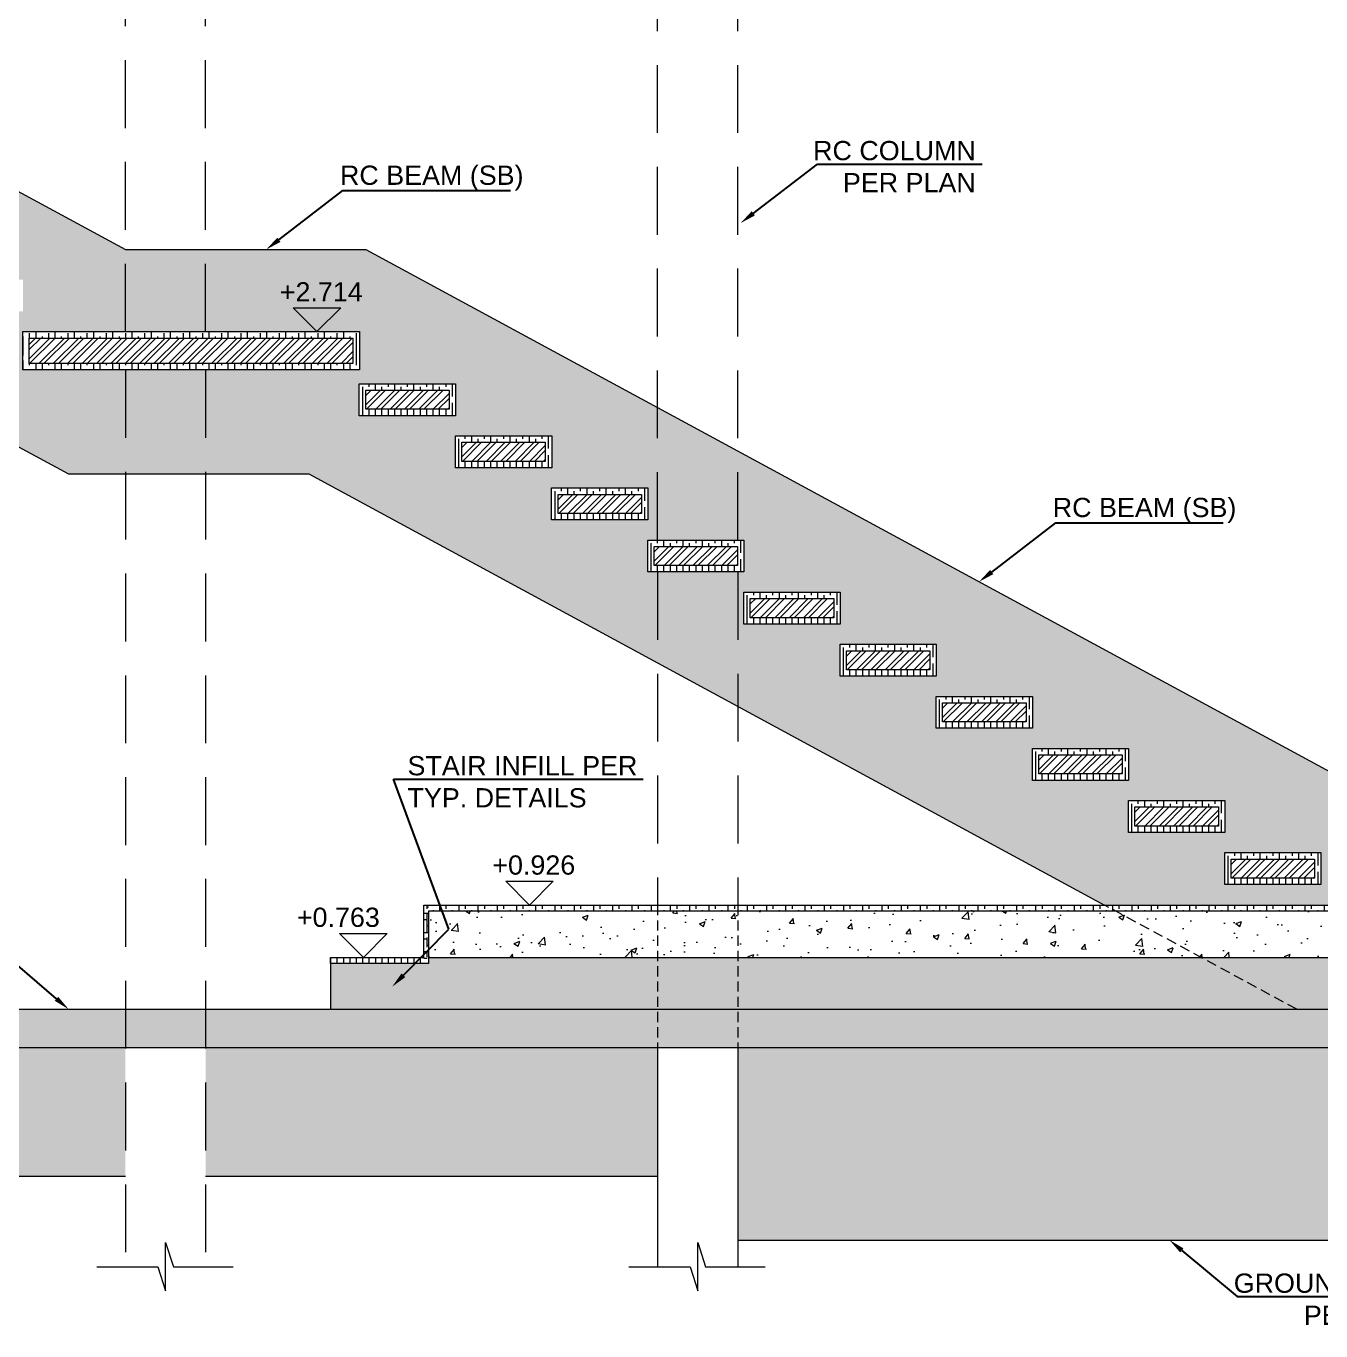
# Model space of a CAD drawing. Header units: millimetres. Extents: x -75675 to 439858, y -36597 to -1720.
# Drawn here: x -69414 to -65374, y -36182 to -32112 of the extents above; entities that cross this region are included whole.
import ezdxf
from ezdxf import colors
from ezdxf.entities.mleader import LeaderData, LeaderLine
from ezdxf.math import Vec2, Vec3

# ---------------------------------------------------------------- set-up
doc = ezdxf.new("R2010")
doc.units = ezdxf.units.MM
doc.header["$LTSCALE"] = 75
doc.linetypes.add('Hidden Line', pattern=[4.2333333333324, 2.8222222222216, -1.4111111111108])
doc.linetypes.add('HIDDEN2', pattern=[0.635, 0.4233333333333333, -0.2116666666666667])
doc.layers.add('05_DIMENSION_SETTING OUT EXTERIOR.DIM', color=7, linetype='Continuous')
for name, color, linetype, lineweight in [('A-ANNO-DIMS', 211, 'Continuous', 9), ('G-ANNO-SYMB', 111, 'Continuous', 9), ('S-HATCH', 8, 'Continuous', 9), ('S-Slab', 3, 'Continuous', 13)]:
    doc.layers.add(name, color=color, linetype=linetype, lineweight=lineweight)
doc.styles.add('GENERATED_STYLE_1', font='arial.ttf')
pattern_1 = [(90, (-502582.9703270736, 0), (60, -3.673940397442059e-15), [100, -20]), (90, (-502562.9703270736, -20), (60, -3.673940397442059e-15), [60, -15, 30, -15]), (90, (-502542.9703270736, -50), (60, -3.673940397442059e-15), [100, -20])]
pattern_2 = [(49.99999999999999, (-502582.9703270736, 0), (182.184668996004, -15.93908553890309), [19.05, -209.55]), (355, (-502582.9703270736, 0), (-35.24342142496934, 191.0568452390351), [15.24, -167.64058417]), (100.4514447, (-502567.7883200736, -1.3282535), (146.9412470903533, 175.1177519121951), [16.1900088, -178.0902446]), (46.18420000000001, (-502582.9703270736, 50.8), (271.0790408921299, -42.04232793272715), [28.575, -314.325]), (96.63555760999996, (-502560.3804270736, 47.2965), (237.404134051503, 247.4261245977215), [24.28502314, -267.13560816]), (351.1841511700001, (-502582.9703270736, 50.8), (237.404134064977, 247.4261245855326), [22.85996707, -251.45973192]), (21, (-502557.5703270736, 38.1), (151.6143912691325, -102.2651981870876), [19.05, -209.55]), (326.0000000000001, (-502557.5703270736, 38.1), (61.80202834764707, 184.1879661223193), [15.24, -167.64]), (71.45144499999999, (-502544.9357944736, 29.5779001), (213.4164192787161, 81.92276888590524), [16.1900088, -178.0899376]), (37.50000000000001, (-502582.9703270736, 0), (3.088603250591817, 84.55503887315311), [0, -165.608, 0, -170.18, 0, -168.275]), (7.499999999999999, (-502582.9703270736, 0), (66.81966251030575, 100.1805748181195), [0, -97.02799999999999, 0, -161.798, 0, -64.135]), (327.5, (-502639.6123270736, 0), (135.5905951668714, -5.728743992673444), [0, -63.5, 0, -198.12, 0, -262.89]), (317.5, (-502665.0123270737, 0), (148.129181386018, 25.42649103333303), [0, -82.55, 0, -131.572, 0, -186.69])]

msp = doc.modelspace()

# ---------------------------------------------------------------- hatches: boundary and pattern name
at = {"layer": 'S-HATCH', "transparency": 33554687}
h = msp.add_hatch(color=256, dxfattribs=at)
h.dxf.hatch_style = 1
h.paths.add_polyline_path([(-67193.59443967848, -34233.71530951512), (-67193.59443967848, -33814.79909776555), (-67173.92631207977, -33814.79909776555), (-67173.92631207977, -33715.21055580783), (-67193.59443967848, -33715.21055580783), (-67193.59443967848, -33437.620239225), (-64579.27385366429, -34853.71055580783), (-66048.98783045792, -34853.71055580783)])
h.paths.add_polyline_path([(-66874.17191021616, -34139.79910432207), (-66573.92631207977, -34139.79910432207), (-66573.92631207977, -34040.21056236435), (-66874.17191021616, -34040.21056236435)], flags=16)
h.paths.add_polyline_path([(-66854.17191021616, -34119.79909950373), (-66593.92631207977, -34119.79909950373), (-66593.92631207977, -34060.21056236435), (-66854.17191021616, -34060.21056236435)], flags=0)
h.paths.add_polyline_path([(-66873.92631207977, -33977.29910432207), (-66873.92631207977, -33877.71056236435), (-67174.17191021616, -33877.71056236435), (-67174.17191021616, -33977.29910432207)], flags=16)
h.paths.add_polyline_path([(-66893.92631207977, -33957.29909950373), (-66893.92631207977, -33897.71056236435), (-67154.17191021616, -33897.71056236435), (-67154.17191021616, -33957.29909950373)], flags=0)
h.paths.add_polyline_path([(-66574.17191021616, -34302.29909776555), (-66273.92631207977, -34302.29909776555), (-66273.92631207977, -34202.71055580783), (-66574.17191021616, -34202.71055580783)], flags=16)
h.paths.add_polyline_path([(-66554.17191021616, -34282.29909776555), (-66293.92631207977, -34282.29909776555), (-66293.92631207977, -34222.71055580783), (-66554.17191021616, -34222.71055580783)], flags=0)
h.paths.add_polyline_path([(-66274.17191021616, -34365.21055580783), (-66274.17191021616, -34464.79909776555), (-65973.92631207977, -34464.79909776555), (-65973.92631207977, -34365.21055580783)], flags=16)
h.paths.add_polyline_path([(-66254.17191021616, -34385.21055580783), (-66254.17191021616, -34444.79909776555), (-65993.92631207977, -34444.79909776555), (-65993.92631207977, -34385.21055580783)], flags=0)
h.paths.add_polyline_path([(-65974.17191021616, -34527.71055580783), (-65974.17191021616, -34627.29909776555), (-65673.92631207977, -34627.29909776555), (-65673.92631207977, -34527.71055580783)], flags=16)
h.paths.add_polyline_path([(-65954.17191021616, -34547.71055580783), (-65954.17191021616, -34607.29909776555), (-65693.92631207977, -34607.29909776555), (-65693.92631207977, -34547.71055580783)], flags=0)
h.paths.add_polyline_path([(-65674.17191021616, -34690.21055580783), (-65674.17191021616, -34789.79909776555), (-65373.92631207977, -34789.79909776555), (-65373.92631207977, -34690.21055580783)], flags=16)
h.paths.add_polyline_path([(-65654.17191021616, -34710.21055580783), (-65654.17191021616, -34769.79909776555), (-65393.92631207977, -34769.79909776555), (-65393.92631207977, -34710.21055580783)], flags=0)
h.paths.add_polyline_path([(-68531.24627729814, -33509.15389790171), (-68853.84003781492, -33509.15389790172), (-68853.84003781492, -33184.79909950373), (-68373.92631207977, -33184.79909950373), (-68373.92631207977, -33065.21055580783), (-68853.84003781492, -33065.21055580783), (-68853.84003781492, -32809.15389790172), (-68353.83999358013, -32809.15389790172), (-67443.59443967848, -33302.20357263878), (-67443.59443967848, -33715.21055580783), (-67474.17191021616, -33715.21055580783), (-67474.17191021616, -33814.79909776555), (-67443.59443967848, -33814.79909776555), (-67443.59443967848, -34098.29864292891)])
h.paths.add_polyline_path([(-67773.92631207977, -33489.79909776555), (-67773.92631207977, -33390.21055580783), (-68074.17191021616, -33390.21055580783), (-68074.17191021616, -33489.79909776555)], flags=16)
h.paths.add_polyline_path([(-67793.92631207977, -33469.79909950373), (-67793.92631207977, -33410.21055580783), (-68054.17191021616, -33410.21055580783), (-68054.17191021616, -33469.79909950373)], flags=0)
h.paths.add_polyline_path([(-67774.17191021616, -33652.29909776555), (-67473.92631207977, -33652.29909776555), (-67473.92631207977, -33552.71055580783), (-67774.17191021616, -33552.71055580783)], flags=16)
h.paths.add_polyline_path([(-67754.17191021616, -33632.29909950373), (-67493.92631207977, -33632.29909950373), (-67493.92631207977, -33572.71055580783), (-67754.17191021616, -33572.71055580783)], flags=0)
h.paths.add_polyline_path([(-68073.92631207977, -33327.29909776555), (-68073.92631207977, -33227.71055580783), (-68374.17191021616, -33227.71055580783), (-68374.17191021616, -33327.29909776555)], flags=16)
h.paths.add_polyline_path([(-68093.92631207977, -33307.29909950373), (-68093.92631207977, -33247.71055580783), (-68354.17191021616, -33247.71055580783), (-68354.17191021616, -33307.29909950373)], flags=0)
h.paths.add_polyline_path([(-71798.46998656366, -32145.65775087167), (-71798.46998656366, -31864.79910432207), (-71523.92635763244, -31864.79910432207), (-71523.92635763244, -31765.21056236435), (-71798.46998656366, -31765.21056236435), (-71798.46998656366, -31349.56268115365), (-69103.84003781492, -32809.15389790172), (-69103.84003781492, -33065.21055580783), (-69424.17191021616, -33065.21055580783), (-69424.17191021616, -33184.79909950373), (-69103.84003781492, -33184.79909950373), (-69103.84003781492, -33509.15389790172), (-69281.24632103869, -33509.15389790172)])
h.paths.add_polyline_path([(-69423.92635763244, -33002.29909776555), (-69423.92635763244, -32902.71055580783), (-69724.17195576883, -32902.71055580783), (-69724.17195576883, -33002.29909776555)], flags=16)
h.paths.add_polyline_path([(-69443.92635763244, -32982.29909950373), (-69443.92635763244, -32922.71055580783), (-69704.17195576889, -32922.71055580783), (-69704.17195576889, -32982.29909950373)], flags=0)
h.paths.add_polyline_path([(-69723.92635763244, -32839.79909776555), (-69723.92635763244, -32740.21055580783), (-70024.17195576883, -32740.21055580783), (-70024.17195576883, -32839.79909776555)], flags=16)
h.paths.add_polyline_path([(-69743.92635763244, -32819.79909950373), (-69743.92635763244, -32760.21055580783), (-70004.17195576889, -32760.21055580783), (-70004.17195576889, -32819.79909950373)], flags=0)
h.paths.add_polyline_path([(-70023.92635763244, -32677.29909776555), (-70023.92635763244, -32577.71055580783), (-70324.17195576883, -32577.71055580783), (-70324.17195576883, -32677.29909776555)], flags=16)
h.paths.add_polyline_path([(-70043.92635763244, -32657.29909950373), (-70043.92635763244, -32597.71055580783), (-70304.17195576889, -32597.71055580783), (-70304.17195576889, -32657.29909950373)], flags=0)
h.paths.add_polyline_path([(-70323.92635763244, -32514.79909776555), (-70323.92635763244, -32415.21055580783), (-70624.17195576883, -32415.21055580783), (-70624.17195576883, -32514.79909776555)], flags=16)
h.paths.add_polyline_path([(-70343.92635763244, -32494.79909950373), (-70343.92635763244, -32435.21055580783), (-70604.17195576889, -32435.21055580783), (-70604.17195576889, -32494.79909950373)], flags=0)
h.paths.add_polyline_path([(-70623.92635763244, -32352.29909776555), (-70623.92635763244, -32252.71055580783), (-70924.17195576883, -32252.71055580783), (-70924.17195576883, -32352.29909776555)], flags=16)
h.paths.add_polyline_path([(-70643.92635763244, -32332.29909950373), (-70643.92635763244, -32272.71055580783), (-70904.17195576889, -32272.71055580783), (-70904.17195576889, -32332.29909950373)], flags=0)
h.paths.add_polyline_path([(-70923.92635763244, -32189.79909776555), (-70923.92635763244, -32090.21055580783), (-71224.17195576883, -32090.21055580783), (-71224.17195576883, -32189.79909776555)], flags=16)
h.paths.add_polyline_path([(-70943.92635763244, -32169.79909950373), (-70943.92635763244, -32110.21055580783), (-71204.17195576889, -32110.21055580783), (-71204.17195576889, -32169.79909950373)], flags=0)
h.paths.add_polyline_path([(-71223.92635763244, -32027.29909776555), (-71223.92635763244, -31927.71055580783), (-71524.17195576883, -31927.71055580783), (-71524.17195576883, -32027.29909776555)], flags=16)
h.paths.add_polyline_path([(-71243.92635763244, -32007.29909950373), (-71243.92635763244, -31947.71055580783), (-71504.17195576889, -31947.71055580783), (-71504.17195576889, -32007.29909950373)], flags=0)
h = msp.add_hatch(color=256, dxfattribs=at)
h.dxf.hatch_style = 1
h.paths.add_polyline_path([(-68853.84003781492, -32809.15389790172), (-69103.84003781492, -32809.15389790172), (-69103.84003781492, -33065.21055580783), (-68853.84003781492, -33065.21055580783)])
h.paths.add_polyline_path([(-68853.84003781492, -33184.79909950373), (-69103.84003781492, -33184.79909950373), (-69103.84003781492, -33509.15389790172), (-68853.84003781492, -33509.15389790172)])
at = {"layer": 'S-HATCH'}
h = msp.add_hatch(dxfattribs=at)
h.set_pattern_fill('GOST_WOOD', color=9, scale=10)
h.set_pattern_definition(pattern_1)
h.paths.add_polyline_path([(-69103.84003781492, -33164.79909950373), (-68853.84003781492, -33164.79909950373), (-68853.84003781492, -33184.79909950373), (-69103.84003781492, -33184.79909950373)])
h.paths.add_polyline_path([(-69424.17191021616, -33065.21055580783), (-69103.84003781492, -33065.21055580783), (-69103.84003781492, -33085.21055580783), (-69404.17191021616, -33085.21055580783), (-69404.17191021616, -33164.79909950373), (-69103.84003781492, -33164.79909950373), (-69103.84003781492, -33184.79909950373), (-69424.17191021616, -33184.79909950373)])
h.paths.add_polyline_path([(-69103.84003781492, -33065.21055580783), (-68853.84003781492, -33065.21055580783), (-68853.84003781492, -33085.21055580783), (-69103.84003781492, -33085.21055580783)])
h.paths.add_polyline_path([(-68853.84003781492, -33065.21055580783), (-68373.92631207977, -33065.21055580783), (-68373.92631207977, -33184.79909950373), (-68853.84003781492, -33184.79909950373), (-68853.84003781492, -33164.79909950373), (-68393.92631207977, -33164.79909950373), (-68393.92631207977, -33085.21055580783), (-68853.84003781492, -33085.21055580783)])
at = {"layer": 'S-HATCH', "transparency": 33554687}
h = msp.add_hatch(dxfattribs=at)
h.set_pattern_fill('STEEL', color=9, scale=10)
h.set_pattern_definition([(45, (-502582.9703270736, 0), (-22.45064030267288, 22.45064030267288), []), (45, (-502582.9703270736, 15.875), (-22.45064030267288, 22.45064030267288), [])])
h.paths.add_polyline_path([(-68393.92631207977, -33164.79909950373), (-69404.17191021616, -33164.79909950373), (-69404.17191021616, -33085.21055580783), (-68393.92631207977, -33085.21055580783)])
at = {"layer": 'S-HATCH'}
h = msp.add_hatch(dxfattribs=at)
h.set_pattern_fill('GOST_WOOD', color=9, scale=10)
h.set_pattern_definition([(90, (-492383.6339857957, 1462.5), (60, -3.673940397442059e-15), [100, -20]), (90, (-492363.6339857957, 1442.5), (60, -3.673940397442059e-15), [60, -15, 30, -15]), (90, (-492343.6339857957, 1412.5), (60, -3.673940397442059e-15), [100, -20])])
h.paths.add_polyline_path([(-68374.17191021616, -33227.71055580783), (-68374.17191021616, -33327.29909776555), (-68073.92631207977, -33327.29909776555), (-68073.92631207977, -33227.71055580783)])
h.paths.add_polyline_path([(-68093.92631207977, -33247.71055580783), (-68093.92631207977, -33307.29909776555), (-68354.17191021616, -33307.29909776555), (-68354.17191021616, -33247.71055580783)], flags=16)
at = {"layer": 'S-HATCH', "transparency": 33554687}
h = msp.add_hatch(dxfattribs=at)
h.set_pattern_fill('STEEL', color=9, scale=10)
h.set_pattern_definition([(45, (-492383.6339857957, 1462.5), (-22.45064030267288, 22.45064030267288), []), (45, (-492383.6339857957, 1478.375), (-22.45064030267288, 22.45064030267288), [])])
h.paths.add_polyline_path([(-68354.17191021616, -33247.71055580783), (-68354.17191021616, -33307.29909776555), (-68093.92631207977, -33307.29909776555), (-68093.92631207977, -33247.71055580783)])
h = msp.add_hatch(color=256, dxfattribs=at)
h.dxf.hatch_style = 1
h.paths.add_polyline_path([(-67193.59443967848, -33814.79909776555), (-67443.59443967848, -33814.79909776555), (-67443.59443967848, -34098.29864292892), (-67193.59443967848, -34233.71530951512)])
h.paths.add_polyline_path([(-67193.59443967848, -33437.62023922501), (-67443.59443967848, -33302.20357263882), (-67443.59443967848, -33715.21055580783), (-67193.59443967848, -33715.21055580783)])
at = {"layer": 'S-HATCH'}
h = msp.add_hatch(dxfattribs=at)
h.set_pattern_fill('GOST_WOOD', color=9, scale=10)
h.set_pattern_definition([(90, (-492083.6339857957, 1300), (60, -3.673940397442059e-15), [100, -20]), (90, (-492063.6339857957, 1280), (60, -3.673940397442059e-15), [60, -15, 30, -15]), (90, (-492043.6339857957, 1250), (60, -3.673940397442059e-15), [100, -20])])
h.paths.add_polyline_path([(-68074.17191021616, -33390.21055580783), (-68074.17191021616, -33489.79909776555), (-67773.92631207977, -33489.79909776555), (-67773.92631207977, -33390.21055580783)])
h.paths.add_polyline_path([(-67793.92631207977, -33410.21055580783), (-67793.92631207977, -33469.79909776555), (-68054.17191021616, -33469.79909776555), (-68054.17191021616, -33410.21055580783)], flags=16)
at = {"layer": 'S-HATCH', "transparency": 33554687}
h = msp.add_hatch(dxfattribs=at)
h.set_pattern_fill('STEEL', color=9, scale=10)
h.set_pattern_definition([(45, (-492083.6339857957, 1300), (-22.45064030267288, 22.45064030267288), []), (45, (-492083.6339857957, 1315.875), (-22.45064030267288, 22.45064030267288), [])])
h.paths.add_polyline_path([(-68054.17191021616, -33410.21055580783), (-68054.17191021616, -33469.79909776555), (-67793.92631207977, -33469.79909776555), (-67793.92631207977, -33410.21055580783)])
at = {"layer": 'S-HATCH'}
h = msp.add_hatch(dxfattribs=at)
h.set_pattern_fill('GOST_WOOD', color=9, scale=10)
h.set_pattern_definition([(90, (-491783.6339857957, 1137.5), (60, -3.673940397442059e-15), [100, -20]), (90, (-491763.6339857957, 1117.5), (60, -3.673940397442059e-15), [60, -15, 30, -15]), (90, (-491743.6339857957, 1087.5), (60, -3.673940397442059e-15), [100, -20])])
h.paths.add_polyline_path([(-67774.17191021616, -33552.71055580783), (-67774.17191021616, -33652.29909776555), (-67473.92631207977, -33652.29909776555), (-67473.92631207977, -33552.71055580783)])
h.paths.add_polyline_path([(-67493.92631207977, -33572.71055580783), (-67493.92631207977, -33632.29909776555), (-67754.17191021616, -33632.29909776555), (-67754.17191021616, -33572.71055580783)], flags=16)
at = {"layer": 'S-HATCH', "transparency": 33554687}
h = msp.add_hatch(dxfattribs=at)
h.set_pattern_fill('STEEL', color=9, scale=10)
h.set_pattern_definition([(45, (-491783.6339857957, 1137.5), (-22.45064030267288, 22.45064030267288), []), (45, (-491783.6339857957, 1153.375), (-22.45064030267288, 22.45064030267288), [])])
h.paths.add_polyline_path([(-67754.17191021616, -33572.71055580783), (-67754.17191021616, -33632.29909776555), (-67493.92631207977, -33632.29909776555), (-67493.92631207977, -33572.71055580783)])
at = {"layer": 'S-HATCH'}
h = msp.add_hatch(dxfattribs=at)
h.set_pattern_fill('GOST_WOOD', color=9, scale=10)
h.set_pattern_definition([(90, (-491483.6339857957, 975), (60, -3.673940397442059e-15), [100, -20]), (90, (-491463.6339857957, 955), (60, -3.673940397442059e-15), [60, -15, 30, -15]), (90, (-491443.6339857957, 925), (60, -3.673940397442059e-15), [100, -20])])
h.paths.add_polyline_path([(-67474.17191021616, -33715.21055580783), (-67474.17191021616, -33814.79909776555), (-67173.92631207977, -33814.79909776555), (-67173.92631207977, -33715.21055580783)])
h.paths.add_polyline_path([(-67193.92631207977, -33735.21055580783), (-67193.92631207977, -33794.79909776555), (-67454.17191021616, -33794.79909776555), (-67454.17191021616, -33735.21055580783)], flags=16)
at = {"layer": 'S-HATCH', "transparency": 33554687}
h = msp.add_hatch(dxfattribs=at)
h.set_pattern_fill('STEEL', color=9, scale=10)
h.set_pattern_definition([(45, (-491483.6339857957, 975), (-22.45064030267288, 22.45064030267288), []), (45, (-491483.6339857957, 990.875), (-22.45064030267288, 22.45064030267288), [])])
h.paths.add_polyline_path([(-67454.17191021616, -33735.21055580783), (-67454.17191021616, -33794.79909776555), (-67193.92631207977, -33794.79909776555), (-67193.92631207977, -33735.21055580783)])
at = {"layer": 'S-HATCH'}
h = msp.add_hatch(dxfattribs=at)
h.set_pattern_fill('GOST_WOOD', color=9, scale=10)
h.set_pattern_definition([(90, (-491183.6339857957, 812.4999934434818), (60, -3.673940397442059e-15), [100, -20]), (90, (-491163.6339857957, 792.4999934434818), (60, -3.673940397442059e-15), [60, -15, 30, -15]), (90, (-491143.6339857957, 762.4999934434818), (60, -3.673940397442059e-15), [100, -20])])
h.paths.add_polyline_path([(-67174.17191021616, -33877.71056236435), (-67174.17191021616, -33977.29910432207), (-66873.92631207977, -33977.29910432207), (-66873.92631207977, -33877.71056236435)])
h.paths.add_polyline_path([(-66893.92631207977, -33897.71056236435), (-66893.92631207977, -33957.29910432207), (-67154.17191021616, -33957.29910432207), (-67154.17191021616, -33897.71056236435)], flags=16)
at = {"layer": 'S-HATCH', "transparency": 33554687}
h = msp.add_hatch(dxfattribs=at)
h.set_pattern_fill('STEEL', color=9, scale=10)
h.set_pattern_definition([(45, (-491183.6339857957, 812.4999934434818), (-22.45064030267288, 22.45064030267288), []), (45, (-491183.6339857957, 828.3749934434818), (-22.45064030267288, 22.45064030267288), [])])
h.paths.add_polyline_path([(-67154.17191021616, -33897.71056236435), (-67154.17191021616, -33957.29910432207), (-66893.92631207977, -33957.29910432207), (-66893.92631207977, -33897.71056236435)])
at = {"layer": 'S-HATCH'}
h = msp.add_hatch(dxfattribs=at)
h.set_pattern_fill('GOST_WOOD', color=9, scale=10)
h.set_pattern_definition([(90, (-490883.6339857957, 649.9999934434818), (60, -3.673940397442059e-15), [100, -20]), (90, (-490863.6339857957, 629.9999934434818), (60, -3.673940397442059e-15), [60, -15, 30, -15]), (90, (-490843.6339857957, 599.9999934434818), (60, -3.673940397442059e-15), [100, -20])])
h.paths.add_polyline_path([(-66874.17191021616, -34040.21056236435), (-66874.17191021616, -34139.79910432207), (-66573.92631207977, -34139.79910432207), (-66573.92631207977, -34040.21056236435)])
h.paths.add_polyline_path([(-66593.92631207977, -34060.21056236435), (-66593.92631207977, -34119.79910432207), (-66854.17191021616, -34119.79910432207), (-66854.17191021616, -34060.21056236435)], flags=16)
at = {"layer": 'S-HATCH', "transparency": 33554687}
h = msp.add_hatch(dxfattribs=at)
h.set_pattern_fill('STEEL', color=9, scale=10)
h.set_pattern_definition([(45, (-490883.6339857957, 649.9999934434818), (-22.45064030267288, 22.45064030267288), []), (45, (-490883.6339857957, 665.8749934434818), (-22.45064030267288, 22.45064030267288), [])])
h.paths.add_polyline_path([(-66854.17191021616, -34060.21056236435), (-66854.17191021616, -34119.79910432207), (-66593.92631207977, -34119.79910432207), (-66593.92631207977, -34060.21056236435)])
at = {"layer": 'S-HATCH'}
h = msp.add_hatch(dxfattribs=at)
h.set_pattern_fill('GOST_WOOD', color=9, scale=10)
h.set_pattern_definition([(90, (-490583.6339857957, 487.5), (60, -3.673940397442059e-15), [100, -20]), (90, (-490563.6339857957, 467.5), (60, -3.673940397442059e-15), [60, -15, 30, -15]), (90, (-490543.6339857957, 437.5), (60, -3.673940397442059e-15), [100, -20])])
h.paths.add_polyline_path([(-66574.17191021616, -34202.71055580783), (-66574.17191021616, -34302.29909776555), (-66273.92631207977, -34302.29909776555), (-66273.92631207977, -34202.71055580783)])
h.paths.add_polyline_path([(-66293.92631207977, -34222.71055580783), (-66293.92631207977, -34282.29909776555), (-66554.17191021616, -34282.29909776555), (-66554.17191021616, -34222.71055580783)], flags=16)
at = {"layer": 'S-HATCH', "transparency": 33554687}
h = msp.add_hatch(dxfattribs=at)
h.set_pattern_fill('STEEL', color=9, scale=10)
h.set_pattern_definition([(45, (-490583.6339857957, 487.5), (-22.45064030267288, 22.45064030267288), []), (45, (-490583.6339857957, 503.375), (-22.45064030267288, 22.45064030267288), [])])
h.paths.add_polyline_path([(-66554.17191021616, -34222.71055580783), (-66554.17191021616, -34282.29909776555), (-66293.92631207977, -34282.29909776555), (-66293.92631207977, -34222.71055580783)])
at = {"layer": 'S-HATCH'}
h = msp.add_hatch(dxfattribs=at)
h.set_pattern_fill('GOST_WOOD', color=9, scale=10)
h.set_pattern_definition([(90, (-490283.6339857957, 325), (60, -3.673940397442059e-15), [100, -20]), (90, (-490263.6339857957, 305), (60, -3.673940397442059e-15), [60, -15, 30, -15]), (90, (-490243.6339857957, 275), (60, -3.673940397442059e-15), [100, -20])])
h.paths.add_polyline_path([(-66274.17191021616, -34365.21055580783), (-66274.17191021616, -34464.79909776555), (-65973.92631207977, -34464.79909776555), (-65973.92631207977, -34365.21055580783)])
h.paths.add_polyline_path([(-65993.92631207977, -34385.21055580783), (-65993.92631207977, -34444.79909776555), (-66254.17191021616, -34444.79909776555), (-66254.17191021616, -34385.21055580783)], flags=16)
at = {"layer": 'S-HATCH', "transparency": 33554687}
h = msp.add_hatch(dxfattribs=at)
h.set_pattern_fill('STEEL', color=9, scale=10)
h.set_pattern_definition([(45, (-490283.6339857957, 325), (-22.45064030267288, 22.45064030267288), []), (45, (-490283.6339857957, 340.875), (-22.45064030267288, 22.45064030267288), [])])
h.paths.add_polyline_path([(-66254.17191021616, -34385.21055580783), (-66254.17191021616, -34444.79909776555), (-65993.92631207977, -34444.79909776555), (-65993.92631207977, -34385.21055580783)])
at = {"layer": 'S-HATCH'}
h = msp.add_hatch(dxfattribs=at)
h.set_pattern_fill('GOST_WOOD', color=9, scale=10)
h.set_pattern_definition([(90, (-489983.6339857957, 162.5), (60, -3.673940397442059e-15), [100, -20]), (90, (-489963.6339857957, 142.5), (60, -3.673940397442059e-15), [60, -15, 30, -15]), (90, (-489943.6339857957, 112.5), (60, -3.673940397442059e-15), [100, -20])])
h.paths.add_polyline_path([(-65974.17191021616, -34527.71055580783), (-65974.17191021616, -34627.29909776555), (-65673.92631207977, -34627.29909776555), (-65673.92631207977, -34527.71055580783)])
h.paths.add_polyline_path([(-65693.92631207977, -34547.71055580783), (-65693.92631207977, -34607.29909776555), (-65954.17191021616, -34607.29909776555), (-65954.17191021616, -34547.71055580783)], flags=16)
at = {"layer": 'S-HATCH', "transparency": 33554687}
h = msp.add_hatch(dxfattribs=at)
h.set_pattern_fill('STEEL', color=9, scale=10)
h.set_pattern_definition([(45, (-489983.6339857957, 162.5), (-22.45064030267288, 22.45064030267288), []), (45, (-489983.6339857957, 178.375), (-22.45064030267288, 22.45064030267288), [])])
h.paths.add_polyline_path([(-65954.17191021616, -34547.71055580783), (-65954.17191021616, -34607.29909776555), (-65693.92631207977, -34607.29909776555), (-65693.92631207977, -34547.71055580783)])
at = {"layer": 'S-HATCH'}
h = msp.add_hatch(dxfattribs=at)
h.set_pattern_fill('GOST_WOOD', color=9, scale=10)
h.set_pattern_definition(pattern_1)
h.paths.add_polyline_path([(-65674.17191021616, -34690.21055580783), (-65674.17191021616, -34789.79909776555), (-65373.92631207977, -34789.79909776555), (-65373.92631207977, -34690.21055580783)])
h.paths.add_polyline_path([(-65393.92631207977, -34710.21055580783), (-65393.92631207977, -34769.79909776555), (-65654.17191021616, -34769.79909776555), (-65654.17191021616, -34710.21055580783)], flags=16)
at = {"layer": 'S-HATCH', "transparency": 33554687}
h = msp.add_hatch(dxfattribs=at)
h.set_pattern_fill('STEEL', color=9, scale=10)
h.set_pattern_definition([(45, (-489683.6339857957, 0), (-22.45064030267288, 22.45064030267288), []), (45, (-489683.6339857957, 15.875), (-22.45064030267288, 22.45064030267288), [])])
h.paths.add_polyline_path([(-65654.17191021616, -34710.21055580783), (-65654.17191021616, -34769.79909776555), (-65393.92631207977, -34769.79909776555), (-65393.92631207977, -34710.21055580783)])
at = {"layer": 'S-HATCH'}
h = msp.add_hatch(dxfattribs=at)
h.set_pattern_fill('GOST_WOOD', color=9, scale=10)
h.set_pattern_definition(pattern_1)
h.paths.add_polyline_path([(-68172.48499937524, -34853.71055580783), (-64498.90097734443, -34853.71055580783), (-64498.90097734443, -34872.71063297852), (-68158.50934657967, -34872.71063297852), (-68158.50934657967, -35015.71058107862), (-68172.48499937524, -35015.71058107862)])
h = msp.add_hatch(dxfattribs=at)
h.set_pattern_fill('GOST_WOOD', color=9, scale=10, angle=90)
h.set_pattern_definition([(180, (-502582.9703270736, 0), (7.347880794884118e-15, 60), [100, -20]), (180, (-502562.9703270736, 20), (7.347880794884118e-15, 60), [60, -15, 30, -15]), (180, (-502532.9703270736, 40), (7.347880794884118e-15, 60), [100, -20])])
h.paths.add_polyline_path([(-68172.48499937524, -34853.71055580783), (-68158.50934657967, -34853.71055580783), (-68158.50934657967, -35035.71053436736), (-68172.48499937524, -35035.71053436736)])
h = msp.add_hatch(dxfattribs=at)
h.set_pattern_fill('AR-CONC', color=256)
h.set_pattern_definition(pattern_2)
h.paths.add_polyline_path([(-64498.90097734448, -35015.71058107862), (-68158.50934657967, -35015.71058107862), (-68158.50934657967, -34872.71063297852), (-64498.90097734448, -34872.71063297852)])
h = msp.add_hatch(dxfattribs=at)
h.set_pattern_fill('AR-CONC', color=256)
h.set_pattern_definition(pattern_2)
h.paths.add_polyline_path([(-63874.90094823914, -35178.71061162238), (-68464.13220422564, -35178.71061162238), (-68464.13220422564, -35035.71053436736), (-68158.50934657967, -35035.71053436736), (-68158.50934657967, -35016.71058384514), (-63874.90094823914, -35016.71058384514)])
h = msp.add_hatch(dxfattribs=at)
h.set_pattern_fill('GOST_WOOD', color=9, scale=10)
h.set_pattern_definition(pattern_1)
h.paths.add_polyline_path([(-68464.13220422564, -35016.71058384514), (-68172.48499937524, -35016.71058384514), (-68172.48499937524, -35035.71053436736), (-68464.13220422564, -35035.71053436736)])
msp.add_hatch(color=256, dxfattribs=at).paths.add_polyline_path([(-73496.55252750096, -35178.71061162238), (-62753.27029943751, -35178.71061162238), (-62753.27029943751, -35214.6654936928), (-62828.99038090097, -35238.71061162238), (-62677.55021797621, -35238.71061162238), (-62753.27029943751, -35262.75572955196), (-62753.27029943751, -35298.71061162238), (-73496.55252750096, -35298.71061162238), (-73496.55252750096, -35262.75572955196), (-73420.83244603965, -35238.71061162238), (-73572.27260896441, -35238.71061162238), (-73496.55252750096, -35214.6654936928)])
at = {"layer": 'S-HATCH', "transparency": 33554687}
h = msp.add_hatch(color=256, dxfattribs=at)
h.dxf.hatch_style = 1
h.paths.add_polyline_path([(-71798.46998656366, -35298.71061162239), (-69103.84003781492, -35298.71061162239), (-69103.84003781492, -35698.71061162238), (-71798.46998656366, -35698.71061162239)])
h = msp.add_hatch(color=256, dxfattribs=at)
h.dxf.hatch_style = 1
h.paths.add_polyline_path([(-68853.84003781492, -35298.71061162239), (-67443.59443967848, -35298.71061162238), (-67443.59443967848, -35698.71061162238), (-68853.84003781492, -35698.71061162238)])
h = msp.add_hatch(color=256, dxfattribs=at)
h.dxf.hatch_style = 1
h.paths.add_polyline_path([(-67193.59443967848, -35298.71061162238), (-64498.90097734443, -35298.71061162238), (-64498.90097734443, -35898.71061162238), (-67193.59443967848, -35898.71061162238)])

# ---------------------------------------------------------------- linework, layer by layer
at = {"layer": 'G-ANNO-SYMB'}
for points in [[(-68506.28236560622, -33065.21055580783), (-68580.46263812756, -32991.03028328654), (-68432.10209308495, -32991.03028328654)], [(-67843.18669323466, -34853.71054834328), (-67917.366965756, -34779.53027582198), (-67769.00642071338, -34779.53027582198)], [(-68361.5402567024, -35016.71058384514), (-68435.72052922373, -34942.53031132385), (-68287.35998418112, -34942.53031132385)]]:
    msp.add_lwpolyline(points, close=True, dxfattribs=at)
at = {"layer": 'S-Slab', "linetype": 'Hidden Line'}
for p, q in [((-69103.84003781492, -33065.21055580783), (-69103.84003781492, -29607.17593902018)), ((-68853.84003781492, -33065.21055580783), (-68853.84003781492, -29638.50482765578)), ((-67443.59443967848, -33715.21055580783), (-67443.59443967842, -29638.504824767)), ((-67193.59443967848, -33715.21055580783), (-67193.59443967848, -29755.37133947236)), ((-69103.84003781492, -33184.79909950373), (-69103.84003781492, -35981.51913358457)), ((-68853.84003781492, -33184.79909950373), (-68853.84003781492, -35981.51913358457)), ((-67443.59443967848, -33814.79909776555), (-67443.59443967848, -34853.71055580783)), ((-67193.59443967848, -33814.79909776555), (-67193.59443967848, -34853.71055580783))]:
    msp.add_line(p, q, dxfattribs=at)
at = {"layer": 'S-Slab'}
for p, q in [((-71798.46998656366, -31349.56268115365), (-69103.84003781492, -32809.15389790172)), ((-71798.4699865636, -32145.6577508717), (-69281.24632103869, -33509.15389790171)), ((-69103.84003781492, -32809.15389790172), (-68353.83999358013, -32809.15389790172)), ((-68353.83999358013, -32809.15389790171), (-67443.59443967848, -33302.20357263878)), ((-67443.59443967848, -33302.20357263882), (-64579.27385366429, -34853.71055580783)), ((-69281.24632103869, -33509.15389790172), (-68531.24627729814, -33509.15389790172)), ((-68531.24627729814, -33509.15389790171), (-67443.59443967848, -34098.29864292891)), ((-67443.59443967848, -34098.29864292892), (-66048.98783045792, -34853.71055580783)), ((-68464.13220422564, -35035.71053436736), (-68464.13220422564, -35178.71061162238)), ((-68158.50934657967, -35016.71058384514), (-64498.90097734448, -35016.71058384514)), ((-67443.59443967848, -35298.71061162238), (-67443.59443967848, -35981.51913358457)), ((-67193.59443967848, -35298.71061162238), (-67193.59443967848, -35981.51913358457))]:
    msp.add_line(p, q, dxfattribs=at)
at = {"layer": 'S-Slab', "linetype": 'HIDDEN2'}
for p, q in [((-67443.59443967848, -34853.71055580783), (-67443.59443967848, -35298.71061162238)), ((-67193.59443967848, -34853.71055580783), (-67193.59443967848, -35298.71061162238)), ((-65448.98772705899, -35178.71061162238), (-66048.98783045792, -34853.71055580783))]:
    msp.add_line(p, q, dxfattribs=at)
at = {"layer": 'S-Slab'}
for points in [[(-68373.92631207977, -33184.79909950373), (-69424.17191021616, -33184.79909950373), (-69424.17191021616, -33065.21055580783), (-68373.92631207977, -33065.21055580783)], [(-68393.92631207977, -33164.79909950373), (-69404.17191021616, -33164.79909950373), (-69404.17191021616, -33085.21055580783), (-68393.92631207977, -33085.21055580783)], [(-68073.92631207977, -33327.29909776555), (-68374.17191021616, -33327.29909776555), (-68374.17191021616, -33227.71055580783), (-68073.92631207977, -33227.71055580783)], [(-68093.92631207977, -33307.29909950373), (-68354.17191021616, -33307.29909950373), (-68354.17191021616, -33247.71055580783), (-68093.92631207977, -33247.71055580783)], [(-67773.92631207977, -33489.79909776555), (-68074.17191021616, -33489.79909776555), (-68074.17191021616, -33390.21055580783), (-67773.92631207977, -33390.21055580783)], [(-67793.92631207977, -33469.79909950373), (-68054.17191021616, -33469.79909950373), (-68054.17191021616, -33410.21055580783), (-67793.92631207977, -33410.21055580783)], [(-67473.92631207977, -33652.29909776555), (-67774.17191021616, -33652.29909776555), (-67774.17191021616, -33552.71055580783), (-67473.92631207977, -33552.71055580783)], [(-67493.92631207977, -33632.29909950373), (-67754.17191021616, -33632.29909950373), (-67754.17191021616, -33572.71055580783), (-67493.92631207977, -33572.71055580783)], [(-67173.92631207977, -33814.79909776555), (-67474.17191021616, -33814.79909776555), (-67474.17191021616, -33715.21055580783), (-67173.92631207977, -33715.21055580783)], [(-67193.92631207977, -33794.79909950373), (-67454.17191021616, -33794.79909950373), (-67454.17191021616, -33735.21055580783), (-67193.92631207977, -33735.21055580783)], [(-66873.92631207977, -33977.29910432207), (-67174.17191021616, -33977.29910432207), (-67174.17191021616, -33877.71056236435), (-66873.92631207977, -33877.71056236435)], [(-66893.92631207977, -33957.29909950373), (-67154.17191021616, -33957.29909950373), (-67154.17191021616, -33897.71056236435), (-66893.92631207977, -33897.71056236435)], [(-66573.92631207977, -34139.79910432207), (-66874.17191021616, -34139.79910432207), (-66874.17191021616, -34040.21056236435), (-66573.92631207977, -34040.21056236435)], [(-66593.92631207977, -34119.79909950373), (-66854.17191021616, -34119.79909950373), (-66854.17191021616, -34060.21056236435), (-66593.92631207977, -34060.21056236435)], [(-66273.92631207977, -34302.29909776555), (-66574.17191021616, -34302.29909776555), (-66574.17191021616, -34202.71055580783), (-66273.92631207977, -34202.71055580783)], [(-66293.92631207977, -34282.29909776555), (-66554.17191021616, -34282.29909776555), (-66554.17191021616, -34222.71055580783), (-66293.92631207977, -34222.71055580783)], [(-65973.92631207977, -34464.79909776555), (-66274.17191021616, -34464.79909776555), (-66274.17191021616, -34365.21055580783), (-65973.92631207977, -34365.21055580783)], [(-65993.92631207977, -34444.79909776555), (-66254.17191021616, -34444.79909776555), (-66254.17191021616, -34385.21055580783), (-65993.92631207977, -34385.21055580783)], [(-65673.92631207977, -34627.29909776555), (-65974.17191021616, -34627.29909776555), (-65974.17191021616, -34527.71055580783), (-65673.92631207977, -34527.71055580783)], [(-65693.92631207977, -34607.29909776555), (-65954.17191021616, -34607.29909776555), (-65954.17191021616, -34547.71055580783), (-65693.92631207977, -34547.71055580783)], [(-65373.92631207977, -34789.79909776555), (-65674.17191021616, -34789.79909776555), (-65674.17191021616, -34690.21055580783), (-65373.92631207977, -34690.21055580783)], [(-65393.92631207977, -34769.79909776555), (-65654.17191021616, -34769.79909776555), (-65654.17191021616, -34710.21055580783), (-65393.92631207977, -34710.21055580783)]]:
    msp.add_lwpolyline(points, close=True, dxfattribs=at)
for points in [[(-68158.50934657967, -35035.71053436736), (-68464.13220422564, -35035.71053436736), (-68464.13220422564, -35016.71058384514), (-68172.48499937524, -35016.71058384514), (-68172.48499937524, -34853.71055580783), (-64498.90097734443, -34853.71055580783), (-64498.90097734443, -34872.71063297852), (-68158.50934657967, -34872.71063297852), (-68158.50934657967, -35035.71053436736)], [(-73496.55252750096, -35214.6654936928), (-73496.55252750096, -35178.71061162238), (-62753.27029943751, -35178.71061162238), (-62753.27029943751, -35214.6654936928)], [(-62753.27029943751, -35262.75572955196), (-62753.27029943751, -35298.71061162238), (-73496.55252750096, -35298.71061162238), (-73496.55252750096, -35262.75572955196)], [(-62753.27029943751, -35465.63565426652), (-62753.27029943751, -35298.71061162238), (-73496.55252750096, -35298.71061162239), (-73496.55252750096, -35465.63565426652)], [(-71798.46998656366, -35698.71061162239), (-69103.84003781492, -35698.71061162238)], [(-68853.84003781492, -35698.71061162238), (-67443.59443967848, -35698.71061162238)], [(-69193.33751793642, -35981.51913358457), (-69002.53777871042, -35981.51913358457), (-68978.49266078084, -36057.23921504588), (-68978.49266078084, -35981.51913358457), (-68978.49266078084, -35905.79905212112), (-68954.44754285127, -35981.51913358457), (-68768.09833634552, -35981.51913358457)], [(-67533.09191979998, -35981.51913358457), (-67342.29218057398, -35981.51913358457), (-67318.2470626444, -36057.23921504588), (-67318.2470626444, -35981.51913358457), (-67318.2470626444, -35905.79905212112), (-67294.20194471482, -35981.51913358457), (-67107.85273820907, -35981.51913358457)], [(-67193.59443967848, -35898.71061162238), (-64498.90097734443, -35898.71061162238)]]:
    msp.add_lwpolyline(points, dxfattribs=at)

# ---------------------------------------------------------------- texts
at = {"layer": '05_DIMENSION_SETTING OUT EXTERIOR.DIM', "color": 2, "lineweight": 25, "char_height": 60, "attachment_point": 9, "style": 'GENERATED_STYLE_1'}
for s, insert in [('\\A1;+2.714', (-68363.55202039413, -32971.11239167643)), ('\\A1;+0.926', (-67700.45634802256, -34759.61238421188)), ('\\A1;+0.763', (-68310.30704799911, -34922.61241971374))]:
    msp.add_mtext(s, dxfattribs=dict(at, insert=insert))

# ---------------------------------------------------------------- leaders
at = {"layer": 'A-ANNO-DIMS'}
ml = msp.add_multileader_mtext('Standard', dxfattribs=at)
ml.set_content('RC COLUMN PER PLAN', color=256, style='GENERATED_STYLE_1')
ml.set_leader_properties()
ml.build(insert=Vec2(0, 0))
ml.multileader.update_dxf_attribs({"text_left_attachment_type": 6, "text_right_attachment_type": 6, "dogleg_length": 0.36, "arrow_head_size": 50})
ctx = ml.context
ctx.base_point, ctx.char_height, ctx.arrow_head_size, ctx.landing_gap_size, ctx.plane_origin = Vec3(-66944.982661809, -32542.48257030777), 60, 50, 0.09, Vec3(-66253.7879166939, -32766.57042872506)
ctx.left_attachment, ctx.right_attachment, ctx.text_align_type = 6, 6, 2
notes = []
notes.append((ctx, [(1, (1, 1, 0), (-66944.98266180902, -32542.48257030777), (1, 0), 1.396927018504357e-11, [(0, [(-67184.59309039189, -32726.68307481401)], 0, [])])]))
ctx.mtext.insert, ctx.mtext.width, ctx.mtext.alignment, ctx.mtext.flow_direction = Vec3(-66450.77260723874, -32470.48257030777), 509.2439623459472, 3, 5
ml = msp.add_multileader_mtext('Standard', dxfattribs=at)
ml.set_content('RC BEAM (SB)', color=256, style='GENERATED_STYLE_1')
ml.set_leader_properties()
ml.build(insert=Vec2(0, 0))
ml.multileader.update_dxf_attribs({"text_left_attachment_type": 6, "text_right_attachment_type": 6, "dogleg_length": 0.36, "arrow_head_size": 50})
ctx = ml.context
ctx.base_point, ctx.char_height, ctx.arrow_head_size, ctx.landing_gap_size, ctx.plane_origin = Vec3(-68425.08753315474, -32624.95339339548), 60, 50, 0.09, Vec3(-67733.89278803964, -32849.04125181277)
ctx.left_attachment, ctx.right_attachment, ctx.text_align_type = 6, 6, 2
notes.append((ctx, [(1, (1, 1, 0), (-68425.08753315476, -32624.95339339548), (1, 0), 1.396927018504357e-11, [(0, [(-68664.69796173763, -32809.15389790172)], 0, [])])]))
ctx.mtext.insert, ctx.mtext.width, ctx.mtext.alignment, ctx.mtext.flow_direction = Vec3(-67861.79153042623, -32547.31355710626), 608.5763094994004, 3, 5
ml = msp.add_multileader_mtext('Standard', dxfattribs=at)
ml.set_content('RC BEAM (SB)', color=256, style='GENERATED_STYLE_1')
ml.set_leader_properties()
ml.build(insert=Vec2(0, 0))
ml.multileader.update_dxf_attribs({"text_left_attachment_type": 6, "text_right_attachment_type": 6, "dogleg_length": 0.36, "arrow_head_size": 50})
ctx = ml.context
ctx.base_point, ctx.char_height, ctx.arrow_head_size, ctx.landing_gap_size, ctx.plane_origin = Vec3(-66201.05713482811, -33661.25512578795), 60, 50, 0.09, Vec3(-65509.862389713, -33885.34298420524)
ctx.left_attachment, ctx.right_attachment, ctx.text_align_type = 6, 6, 2
notes.append((ctx, [(1, (1, 1, 0), (-66201.05713482812, -33661.25512578795), (1, 0), 1.396927018504357e-11, [(0, [(-66440.667563411, -33845.45563029419)], 0, [])])]))
ctx.mtext.insert, ctx.mtext.width, ctx.mtext.alignment, ctx.mtext.flow_direction = Vec3(-65637.7611320996, -33583.61528949873), 608.5763094994004, 3, 5
ml = msp.add_multileader_mtext('Standard', dxfattribs=at)
ml.set_content('STAIR INFILL PER TYP. DETAILS', color=256, style='GENERATED_STYLE_1')
ml.set_leader_properties()
ml.build(insert=Vec2(0, 0))
ml.multileader.update_dxf_attribs({"text_left_attachment_type": 6, "text_right_attachment_type": 6, "dogleg_length": 0.36, "arrow_head_size": 50})
ctx = ml.context
ctx.base_point, ctx.char_height, ctx.arrow_head_size, ctx.landing_gap_size, ctx.plane_origin = Vec3(-68223.94246153417, -34460.99263519642), 60, 50, 0.09, Vec3(-67797.16621633829, -34837.05056340415)
ctx.left_attachment, ctx.right_attachment = 6, 6
notes.append((ctx, [(1, (1, 1, 0), (-68267.92614962155, -34460.99263519642), (1, 0), 43.98368808737665, [(0, [(-68271.68470263516, -35108.24655155081), (-68094.54947790247, -34929.15685281344)], 0, [])])]))
ctx.mtext.insert, ctx.mtext.width, ctx.mtext.flow_direction = Vec3(-68223.85246153417, -34388.99263519642), 727.8481160703345, 5
ml = msp.add_multileader_mtext('Standard', dxfattribs=at)
ml.set_content('SLAB ON GRADE PER PLAN', color=256, style='GENERATED_STYLE_1')
ml.set_leader_properties()
ml.build(insert=Vec2(0, 0))
ml.multileader.update_dxf_attribs({"text_left_attachment_type": 6, "text_right_attachment_type": 6, "dogleg_length": 0.36, "arrow_head_size": 50})
ctx = ml.context
ctx.base_point, ctx.char_height, ctx.arrow_head_size, ctx.landing_gap_size, ctx.plane_origin = Vec3(-70255.58702644042, -34922.14765557338), 60, 50, 0.09, Vec3(-69382.05940274411, -35188.21505014347)
ctx.left_attachment, ctx.right_attachment, ctx.text_align_type = 6, 6, 2
notes.append((ctx, [(0, (1, 1, 0), (-69578.95409328898, -34922.14765557338), (-1, 0), 1.396927018504357e-11, [(0, [(-69281.08782423811, -35178.71061162238)], 0, [])])]))
ctx.mtext.insert, ctx.mtext.width, ctx.mtext.alignment, ctx.mtext.flow_direction = Vec3(-69579.04409328899, -34850.14765557338), 740.1895920045904, 3, 5
ml = msp.add_multileader_mtext('Standard', dxfattribs=at)
ml.set_content('GROUND BEAM PER PLAN', color=256, style='GENERATED_STYLE_1')
ml.set_leader_properties()
ml.build(insert=Vec2(0, 0))
ml.multileader.update_dxf_attribs({"text_left_attachment_type": 6, "text_right_attachment_type": 6, "dogleg_length": 0.36, "arrow_head_size": 50})
ctx = ml.context
ctx.base_point, ctx.char_height, ctx.arrow_head_size, ctx.landing_gap_size, ctx.plane_origin = Vec3(-65635.18377572372, -36074.89546205499), 60, 50, 0.09, Vec3(-64943.98903060862, -36298.98332047228)
ctx.left_attachment, ctx.right_attachment, ctx.text_align_type = 6, 6, 2
notes.append((ctx, [(1, (1, 1, 0), (-65635.18377572374, -36074.89546205499), (1, 0), 1.396927018504357e-11, [(0, [(-65846.24770851145, -35898.71061162238)], 0, [])])]))
ctx.mtext.insert, ctx.mtext.width, ctx.mtext.alignment, ctx.mtext.flow_direction = Vec3(-65012.54261610572, -36002.89546205499), 709.2862141499177, 3, 5
for ctx, leaders in notes:
    for number, flags, end, landing, length, lines in leaders:
        leader = LeaderData()
        leader.index, (leader.has_last_leader_line, leader.has_dogleg_vector, leader.attachment_direction) = number, flags
        leader.last_leader_point, leader.dogleg_vector, leader.dogleg_length = Vec3(end), Vec3(landing), length
        for number, points, colour, breaks in lines:
            line = LeaderLine()
            line.index, line.vertices, line.color, line.breaks = number, Vec3.list(points), colors.encode_raw_color(colour), breaks
            leader.lines.append(line)
        ctx.leaders.append(leader)

doc.saveas('drawing.dxf')
